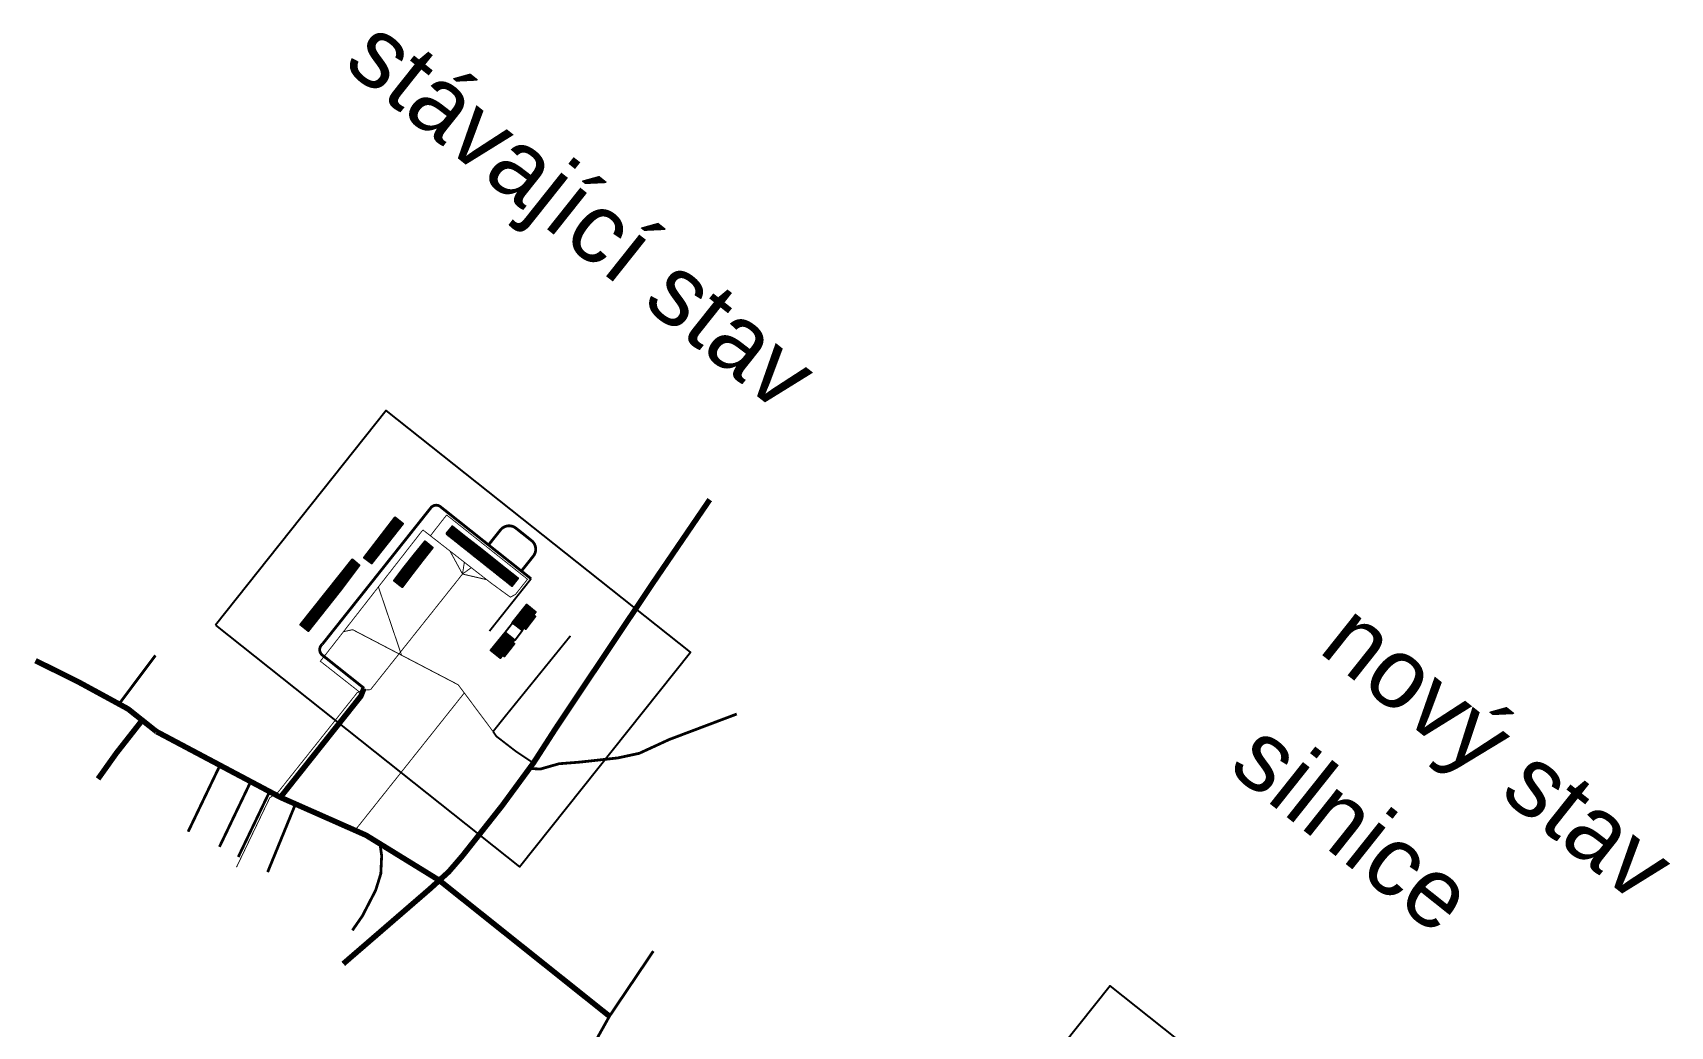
# Model space of a CAD drawing. Header units: metres. Extents: x -664657 to -643449, y -1076720 to -1062383.
# Drawn here: x -664657 to -662887, y -1063457 to -1062383 of the extents above; entities that cross this region are included whole.
import ezdxf

# ---------------------------------------------------------------- set-up
doc = ezdxf.new("R2010")
doc.units = ezdxf.units.M
doc.header["$LTSCALE"] = 0.1
doc.linetypes.add('DASHED', pattern=[19.05, 12.7, -6.35])
doc.linetypes.add('EVENDASH', pattern=[6.35, 3.175, -3.175])
doc.layers.get('0').update_dxf_attribs({"color": 8, "lineweight": 9})
for name, color, linetype in [('AA_THER_DOPRAVA', 142, 'Continuous'), ('AA_THER_katastr', 7, 'Continuous'), ('AA_THER_popis', 6, 'Continuous'), ('AA_THER_SRAFY KATASTR', 14, 'Continuous')]:
    doc.layers.add(name, color=color, linetype=linetype)
doc.layers.add('FLOATING-WINDOWS', color=2, linetype='Continuous', plot=False)
doc.styles.get("Standard").update_dxf_attribs({"font": 'arial.ttf', "width": 0.8})

msp = doc.modelspace()

# ---------------------------------------------------------------- hatches: boundary and pattern name
at = {"layer": 'AA_THER_SRAFY KATASTR'}
h = msp.add_hatch(dxfattribs=at)
h.set_pattern_fill('ANSI31', color=256, scale=0.2, style=0)
h.set_pattern_definition([(6.512676, (-659943.9893, -1066386.873), (-0.07202362, 0.63090221), [])])
h.paths.add_polyline_path([(-664265.676, -1062906.446), (-664256.864, -1062913.821), (-664290.614, -1062956.691), (-664299.114, -1062950.066)])
h.paths.add_polyline_path([(-664233.489, -1062932.446), (-664224.676, -1062939.674), (-664235.364, -1062953.424), (-664246.426, -1062967.571), (-664256.114, -1062980.433), (-664257.581, -1062982.383), (-664260.051, -1062980.433), (-664266.838, -1062975.037), (-664255.551, -1062960.446), (-664244.489, -1062946.196)])
h.paths.add_polyline_path([(-664311.989, -1062952.049), (-664304.114, -1062958.799), (-664324.801, -1062986.457), (-664359.239, -1063029.808), (-664367.989, -1063022.808)])
h.paths.add_polyline_path([(-664210.301, -1062924.571), (-664140.114, -1062980.446), (-664139.239, -1062981.071), (-664132.301, -1062972.571), (-664145.989, -1062961.696), (-664160.364, -1062950.321), (-664174.551, -1062939.071), (-664188.989, -1062927.696), (-664203.364, -1062916.321)])
h = msp.add_hatch(dxfattribs=at)
h.set_pattern_fill('ANSI31', color=256, scale=0.2, style=0)
h.set_pattern_definition([(6.512676, (-659918.8586, -1066358.4096), (-0.07202362, 0.63090221), [])])
h.paths.add_polyline_path([(-664128.059, -1063028.819), (-664126.019, -1063026.148), (-664123.981, -1063027.704), (-664113.527, -1063014.012), (-664115.622, -1063012.35), (-664113.143, -1063009.223), (-664123.483, -1063001.021), (-664138.972, -1063020.549)])
h = msp.add_hatch(dxfattribs=at)
h.set_pattern_fill('ANSI31', color=256, scale=0.2, style=0)
h.set_pattern_definition([(6.512676, (-659942.4238, -1066388.1177), (-0.07202362, 0.63090221), [])])
h.paths.add_polyline_path([(-664151.569, -1063058.958), (-664148.912, -1063055.892), (-664147.225, -1063057.353), (-664136.212, -1063043.685), (-664138.302, -1063042), (-664136.002, -1063039.066), (-664146.54, -1063030.805), (-664162.19, -1063050.534)])

# ---------------------------------------------------------------- linework, layer by layer
for p, q in [((-664321.103, -1062980.446), (-664315.114, -1062972.799)), ((-664257.581, -1062982.383), (-664260.051, -1062980.433)), ((-664257.581, -1062982.383), (-664256.114, -1062980.433))]:
    msp.add_line(p, q)
at = {"layer": 'AA_THER_DOPRAVA', "color": 136, "linetype": 'EVENDASH', "ltscale": 5, "const_width": 3}
for points in [[(-664299.075, -1063091.581), (-664344.198, -1063055.705, -0.48128935), (-664344.22, -1063044.084), (-664226.779, -1062896.372, -0.43388364), (-664216.133, -1062895.515), (-664118.438, -1062973.19)], [(-664128.905, -1062964.868), (-664116.06, -1062948.712, 0.41421356), (-664117.984, -1062931.851), (-664134.749, -1062918.522, 0.41421356), (-664151.61, -1062920.447), (-664164.455, -1062936.603)]]:
    msp.add_lwpolyline(points, format="xyb", dxfattribs=at)
at = {"layer": 'AA_THER_DOPRAVA', "color": 136, "linetype": 'EVENDASH', "ltscale": 5}
for points, const_width in [([(-663925.272, -1062887.623), (-663986.319, -1062977.171), (-664090.486, -1063133.003), (-664115.972, -1063172.572), (-664149.785, -1063218.681), (-664192.916, -1063273.254), (-664207.503, -1063290.154), (-664227.861, -1063308.674), (-664321.497, -1063389.669)], 6), ([(-664118.438, -1062973.19), (-664163.432, -1063029.781)], 2), ([(-664075.849, -1063034.927), (-664147.226, -1063122.973), (-664159.52, -1063138.436)], 2), ([(-664524.611, -1063056.09), (-664563.982, -1063108.69)], 3), ([(-664523.457, -1063138.484), (-664554.302, -1063113.96), (-664608.057, -1063084.696), (-664654.263, -1063061.765)], 6), ([(-664389.528, -1063209.591), (-664302.52, -1063100.156), (-664299.075, -1063091.581)], 6), ([(-664586.653, -1063189.645), (-664566.769, -1063161.686), (-664538.907, -1063126.2)], 6), ([(-664065.879, -1063171.524), (-664024.785, -1063167.008), (-664001.431, -1063161.997), (-663969.156, -1063147.118), (-663896.031, -1063119.505)], 3), ([(-664523.457, -1063138.484), (-664389.528, -1063209.591), (-664296.894, -1063250.591), (-664217.682, -1063299.414)], 6), ([(-664115.972, -1063172.572), (-664135.651, -1063159.306), (-664150.814, -1063147.55), (-664155.979, -1063143.623), (-664159.52, -1063138.436)], 2), ([(-664489.234, -1063246.752), (-664454.808, -1063174.932)], 3), ([(-664065.879, -1063171.524), (-664088.224, -1063173.282), (-664108.327, -1063179.008), (-664120.256, -1063178.414)], 3), ([(-664455.433, -1063263.238), (-664421.565, -1063192.581)], 3), ([(-664435.028, -1063274.071), (-664401.16, -1063203.415)], 3), ([(-664403.293, -1063290.471), (-664373.191, -1063216.822)], 3), ([(-664311.668, -1063353.513), (-664300.788, -1063337.8), (-664286.487, -1063310.12), (-664280.933, -1063292.296), (-664279.988, -1063272.625), (-664281.874, -1063259.848)], 3), ([(-664033.699, -1063446.355), (-664217.682, -1063299.414)], 6), ([(-664093.818, -1063562.428), (-664071.017, -1063513.085), (-664033.699, -1063446.355), (-663986.287, -1063375.974)], 3)]:
    msp.add_lwpolyline(points, dxfattribs=dict(at, const_width=const_width))
at = {"layer": 'AA_THER_DOPRAVA', "color": 23, "linetype": 'DASHED', "ltscale": 0.5, "const_width": 1}
for points in [[(-664209.736, -1062904.178), (-664122.285, -1062973.708), (-664135.407, -1062990.211), (-664140.863, -1062993.06), (-664161.353, -1062978.122), (-664235.431, -1062920.348)], [(-664209.736, -1062904.178), (-664227.296, -1062926.693)], [(-664339.482, -1063053.761), (-664235.431, -1062920.348)], [(-664192.586, -1062968.077), (-664206.184, -1062943.159)], [(-664192.586, -1062968.077), (-664190.604, -1062955.309)], [(-664192.586, -1062968.077), (-664183.095, -1062961.165)], [(-664192.586, -1062968.077), (-664291.983, -1063093.093)], [(-664258.466, -1063055.886), (-664283.524, -1062982.011)], [(-664192.586, -1062968.077), (-664166.41, -1062974.179)], [(-664159.52, -1063138.436), (-664197.256, -1063087.855), (-664311.361, -1063028.26), (-664321.293, -1063030.438)], [(-664339.482, -1063053.761), (-664346.314, -1063062.354), (-664304.232, -1063095.47)], [(-664393.306, -1063205.656), (-664306.499, -1063096.475), (-664300.718, -1063093.912), (-664291.983, -1063093.093)], [(-664308.81, -1063245.316), (-664190.653, -1063096.705)], [(-664436.946, -1063285.154), (-664400.855, -1063209.861), (-664393.306, -1063205.656)]]:
    msp.add_lwpolyline(points, dxfattribs=at)
at = {"layer": 'AA_THER_katastr'}
for p, q in [((-664135.513, -1063039.449), (-664146.54, -1063030.805)), ((-664128.059, -1063028.819), (-664138.624, -1063020.826))]:
    msp.add_line(p, q, dxfattribs=at)
for points in [[(-664265.676, -1062906.446), (-664256.864, -1062913.821), (-664290.614, -1062956.691), (-664299.114, -1062950.066)], [(-664210.301, -1062924.571), (-664140.114, -1062980.446), (-664139.239, -1062981.071), (-664132.301, -1062972.571), (-664145.989, -1062961.696), (-664160.364, -1062950.321), (-664174.551, -1062939.071), (-664188.989, -1062927.696), (-664203.364, -1062916.321)], [(-664233.489, -1062932.446), (-664224.676, -1062939.674), (-664235.364, -1062953.424), (-664246.426, -1062967.571), (-664256.114, -1062980.433), (-664257.581, -1062982.383), (-664260.051, -1062980.433), (-664266.838, -1062975.037), (-664255.551, -1062960.446), (-664244.489, -1062946.196)], [(-664311.989, -1062952.049), (-664304.114, -1062958.799), (-664324.801, -1062986.457), (-664359.239, -1063029.808), (-664367.989, -1063022.808), (-664311.989, -1062952.049)], [(-664136.002, -1063039.066), (-664138.302, -1063042), (-664136.212, -1063043.685), (-664147.225, -1063057.353), (-664148.912, -1063055.892), (-664151.569, -1063058.958), (-664162.19, -1063050.534), (-664146.54, -1063030.805), (-664138.624, -1063020.826), (-664138.973, -1063020.549), (-664123.483, -1063001.021), (-664113.143, -1063009.223), (-664115.622, -1063012.35), (-664113.527, -1063014.012), (-664123.981, -1063027.704), (-664126.019, -1063026.148), (-664128.059, -1063028.819), (-664127.641, -1063029.139), (-664135.513, -1063039.449)]]:
    msp.add_lwpolyline(points, close=True, dxfattribs=at)
at = {"layer": 'FLOATING-WINDOWS', "linetype": 'ByBlock', "lineweight": -3}
for points in [[(-664459.834, -1063023.514), (-664131.081, -1063284.897), (-663946.246, -1063052.422), (-664274.999, -1062791.038)], [(-663677.088, -1063645.855), (-663348.335, -1063907.239), (-663163.5, -1063674.763), (-663492.253, -1063413.38)]]:
    msp.add_lwpolyline(points, close=True, dxfattribs=at)

# ---------------------------------------------------------------- texts
at = {"layer": 'AA_THER_popis'}
for s, p in [('stávající stav', (-664323.075, -1062418.725)), ('nový stav', (-663268.664, -1063051.331)), ('silnice', (-663366.163, -1063179.542))]:
    msp.add_text(s, height=75, rotation=321.512676, dxfattribs=at).set_placement(p)

doc.saveas('drawing.dxf')
